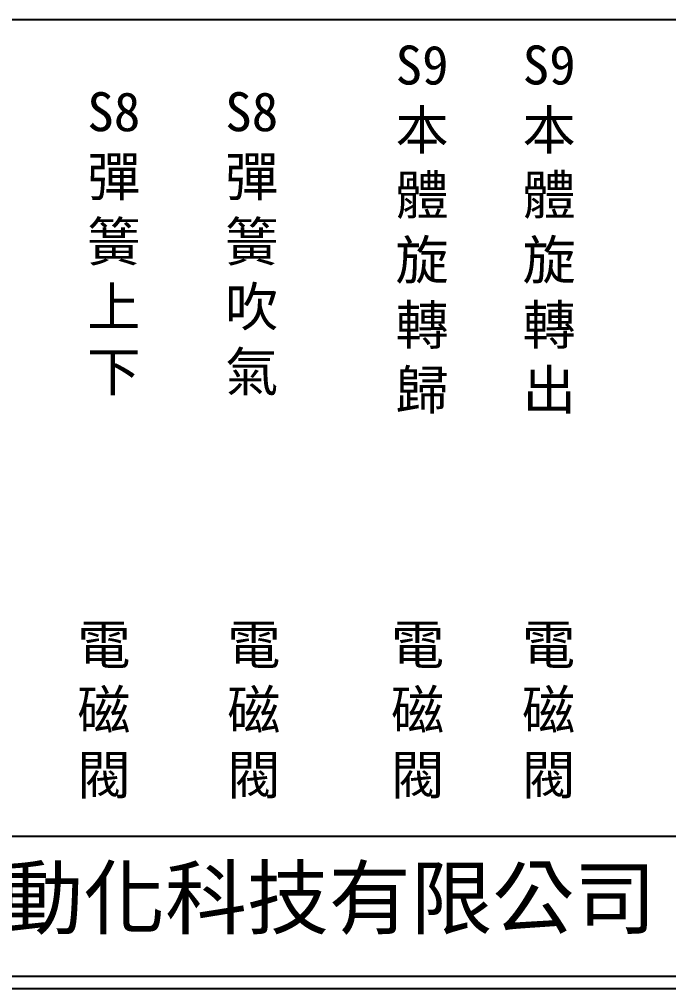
# Model space of a CAD drawing. Extents: x 926 to 1213, y 3 to 207.
# Drawn here: x 990.7 to 1055.6, y 3 to 100 of the extents above; entities that cross this region are included whole.
import ezdxf

# ---------------------------------------------------------------- set-up
doc = ezdxf.new("R2010")
doc.units = 0
doc.layers.add('圖框層', color=7, linetype='CONTINUOUS')
doc.layers.add('標尺寸層', color=3, linetype='CONTINUOUS')
doc.styles.add('CNS', font='romanc.shx', dxfattribs={"bigfont": 'chineset.shx'})
doc.styles.add('STSL', font='kaiu.ttf')

msp = doc.modelspace()

# ---------------------------------------------------------------- linework, layer by layer
at = {"layer": '圖框層', "color": 7}
for p, q in [((926.992, 18.25), (1211.493, 18.25)), ((926.992, 4.25), (1211.493, 4.25)), ((925.742, 3), (1212.742, 3))]:
    msp.add_line(p, q, dxfattribs=at)
at = {"layer": '標尺寸層', "color": 7}
msp.add_line((930.49, 99.958), (1208.361, 99.958), dxfattribs=at)

# ---------------------------------------------------------------- texts
at = {"layer": '圖框層', "color": 4, "style": 'STSL'}
msp.add_text('泓陞自動化科技有限公司', height=6, dxfattribs=at).set_placement((964.346, 9.076))
at = {"layer": '標尺寸層', "color": 7, "char_height": 3.9, "attachment_point": 5, "style": 'CNS'}
for s, insert, width in [('{\\fDFKai-SB|b0|i0|c136|p65;S9本體旋轉歸}', (1030.966, 78.936), 4.96081), ('{\\fDFKai-SB|b0|i0|c136|p65;S9本體旋轉出}', (1043.679, 78.936), 4.96081), ('{\\fDFKai-SB|b0|i0|c136|p65;S8彈簧上下}', (1000.131, 77.509), 4.96081), ('{\\fDFKai-SB|b0|i0|c136|p65;S8彈簧吹氣}', (1013.926, 77.509), 4.96081), ('{\\fDFKai-SB|b0|i0|c136|p65;電磁閥}', (999.141, 30.672), 8.6627), ('{\\fDFKai-SB|b0|i0|c136|p65;電磁閥}', (1014.141, 30.672), 8.6627), ('{\\fDFKai-SB|b0|i0|c136|p65;電磁閥}', (1030.519, 30.672), 8.6627), ('{\\fDFKai-SB|b0|i0|c136|p65;電磁閥}', (1043.622, 30.672), 8.6627)]:
    msp.add_mtext(s, dxfattribs=dict(at, insert=insert, width=width))

doc.saveas('drawing.dxf')
